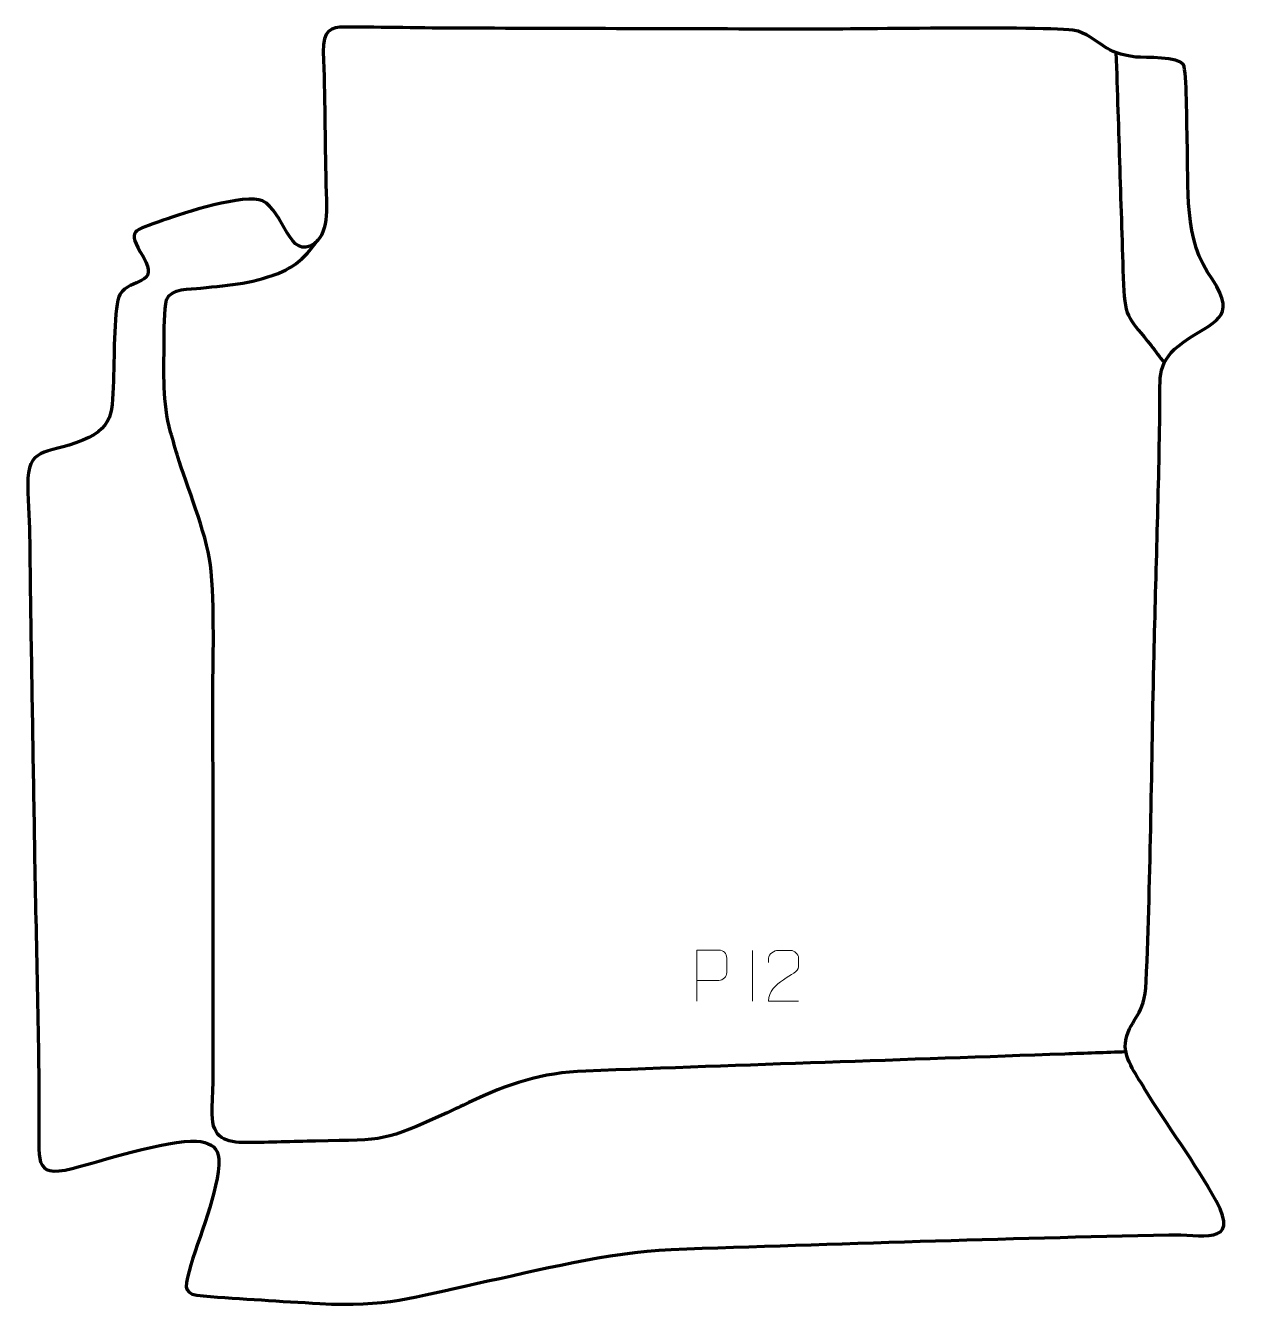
# Model space of a CAD drawing. Header units: millimetres. Extents: x -555 to 41, y -58 to 570.
import ezdxf

# ---------------------------------------------------------------- set-up
doc = ezdxf.new("R2010")
doc.units = ezdxf.units.MM
doc.header["$MEASUREMENT"] = 0
doc.layers.add('layer 2', color=7, linetype='Continuous')
doc.layers.add('layer 3', color=7, linetype='Continuous')

msp = doc.modelspace()

# ---------------------------------------------------------------- linework, layer by layer
at = {"layer": 'layer 2', "color": 140, "lineweight": 158}
for points, knots in [([(-20.7013, 557.0522), (-19.4037, 519.0849), (-18.2726, 481.1264), (-17.0295, 443.1623), (-17.0295, 443.1623), (-16.4706, 426.0902), (-13.4872, 426.1816), (-3.4758, 413.2939), (-3.4758, 413.2939), (-1.3251, 410.5252), (0.8112, 407.7444), (2.955, 404.9702)], [0, 0, 0, 0, 0.25, 0.25, 0.25, 0.25, 0.5, 0.5, 0.5, 0.5, 1, 1, 1, 1]), ([(-15.7999, 66.8935), (-25.7793, 66.539), (-35.7587, 66.1846), (-45.738, 65.83), (-45.738, 65.83), (-124.082, 63.0486), (-202.4325, 60.4602), (-280.7704, 57.5098), (-280.7704, 57.5098), (-302.792, 56.6797), (-318.4833, 51.3069), (-338.1531, 42.0194), (-338.1531, 42.0194), (-341.6809, 40.3537), (-345.1913, 38.679), (-348.7419, 37.0602), (-348.7419, 37.0602), (-380.1594, 22.7092), (-378.4163, 23.8631), (-413.2667, 23.1399), (-413.2667, 23.1399), (-424.4155, 22.9085), (-435.805, 22.4874), (-446.923, 22.3987), (-446.923, 22.3987), (-457.6036, 22.3134), (-463.8552, 24.622), (-463.9574, 36.3528), (-463.9574, 36.3528), (-464.0061, 41.9504), (-463.568, 47.5958), (-463.4801, 53.2053), (-463.4801, 53.2053), (-463.4016, 67.8731), (-463.5801, 82.5443), (-463.561, 97.2136), (-463.561, 97.2136), (-463.4551, 142.3737), (-463.4838, 187.3446), (-463.6794, 232.5049), (-463.6794, 232.5049), (-463.7806, 255.8882), (-462.633, 279.1675), (-464.4582, 302.5268), (-464.4582, 302.5268), (-465.7645, 318.5319), (-475.1212, 340.7798), (-480.1334, 356.6534), (-480.1334, 356.6534), (-481.4618, 360.9233), (-482.7393, 365.1947), (-483.98, 369.4909), (-483.98, 369.4909), (-483.98, 369.4909), (-484.3889, 370.9263), (-484.3889, 370.9263), (-484.3889, 370.9263), (-488.4055, 385.4161), (-487.6325, 399.9116), (-487.5532, 414.8505), (-487.5532, 414.8505), (-487.5283, 419.5518), (-487.5815, 431.5347), (-486.3146, 435.78), (-486.3146, 435.78), (-484.0824, 441.6059), (-475.0362, 440.9872), (-469.4903, 441.5509), (-469.4903, 441.5509), (-454.9875, 443.0252), (-442.7268, 443.9149), (-429.0949, 449.7984), (-429.0949, 449.7984), (-429.0949, 449.7984), (-428.0671, 450.3089), (-428.0671, 450.3089), (-428.0671, 450.3089), (-420.2511, 454.4135), (-417.2154, 458.6537), (-411.945, 465.1927)], [0, 0, 0, 0, 0.04761905, 0.04761905, 0.04761905, 0.04761905, 0.0952381, 0.0952381, 0.0952381, 0.0952381, 0.14285714, 0.14285714, 0.14285714, 0.14285714, 0.19047619, 0.19047619, 0.19047619, 0.19047619, 0.23809524, 0.23809524, 0.23809524, 0.23809524, 0.28571429, 0.28571429, 0.28571429, 0.28571429, 0.33333333, 0.33333333, 0.33333333, 0.33333333, 0.38095238, 0.38095238, 0.38095238, 0.38095238, 0.42857143, 0.42857143, 0.42857143, 0.42857143, 0.47619048, 0.47619048, 0.47619048, 0.47619048, 0.52380952, 0.52380952, 0.52380952, 0.52380952, 0.57142857, 0.57142857, 0.57142857, 0.57142857, 0.61904762, 0.61904762, 0.61904762, 0.61904762, 0.66666667, 0.66666667, 0.66666667, 0.66666667, 0.71428571, 0.71428571, 0.71428571, 0.71428571, 0.76190476, 0.76190476, 0.76190476, 0.76190476, 0.80952381, 0.80952381, 0.80952381, 0.80952381, 0.85714286, 0.85714286, 0.85714286, 0.85714286, 0.9047619, 0.9047619, 0.9047619, 0.9047619, 1, 1, 1, 1])]:
    msp.add_open_spline(points, degree=3, knots=knots, dxfattribs=at)
at = {"layer": 'layer 2', "color": 250, "lineweight": 9}
for points, knots in [([(-226.2595, 91.855), (-226.2595, 91.855), (-226.2595, 116.8086), (-226.2595, 116.8086), (-226.2595, 116.8086), (-222.6645, 116.8086), (-219.0692, 116.8086), (-215.4738, 116.8086), (-215.4738, 116.8086), (-213.1486, 116.7707), (-211.5912, 115.2806), (-211.5954, 112.9145), (-211.5954, 112.9145), (-211.5958, 110.8788), (-211.5958, 107.8195), (-211.5954, 105.7835), (-211.5954, 105.7835), (-211.6019, 103.9081), (-213.4141, 101.9662), (-215.4237, 101.9471), (-215.4237, 101.9471), (-215.4237, 101.9471), (-226.2595, 101.9471), (-226.2595, 101.9471)], [0, 0, 0, 0, 0.14285714, 0.14285714, 0.14285714, 0.14285714, 0.28571429, 0.28571429, 0.28571429, 0.28571429, 0.42857143, 0.42857143, 0.42857143, 0.42857143, 0.57142857, 0.57142857, 0.57142857, 0.57142857, 0.71428571, 0.71428571, 0.71428571, 0.71428571, 1, 1, 1, 1]), ([(-176.3868, 91.7155), (-181.3012, 91.7158), (-186.2156, 91.7158), (-191.1297, 91.7155), (-191.1297, 91.7155), (-191.1297, 101.6478), (-176.4787, 104.289), (-176.3868, 108.5993), (-176.3868, 108.5993), (-176.3871, 110.0234), (-176.3871, 111.4471), (-176.3868, 112.8704), (-176.3868, 112.8704), (-176.4037, 114.9475), (-178.5265, 116.6723), (-180.1975, 116.6896), (-180.1975, 116.6896), (-182.2707, 116.6892), (-184.3436, 116.6892), (-186.416, 116.6896), (-186.416, 116.6896), (-188.2381, 116.7061), (-191.0628, 114.914), (-191.1297, 112.8204), (-191.1297, 112.8204), (-191.1297, 112.8204), (-191.1297, 110.7656), (-191.1297, 110.7656)], [0, 0, 0, 0, 0.125, 0.125, 0.125, 0.125, 0.25, 0.25, 0.25, 0.25, 0.375, 0.375, 0.375, 0.375, 0.5, 0.5, 0.5, 0.5, 0.625, 0.625, 0.625, 0.625, 0.75, 0.75, 0.75, 0.75, 1, 1, 1, 1])]:
    msp.add_open_spline(points, degree=3, knots=knots, dxfattribs=at)
msp.add_open_spline([(-198.8955, 116.6896), (-198.8955, 116.6896), (-198.8955, 91.7155), (-198.8955, 91.7155)], degree=3, dxfattribs=at)
at = {"layer": 'layer 3', "color": 242, "lineweight": 158}
msp.add_open_spline([(-409.4901, 557.4404), (-409.8579, 567.8631), (-405.6805, 569.5398), (-399.0048, 569.5387), (-399.0048, 569.5387), (-380.0523, 569.5359), (-360.8889, 569.0504), (-341.8491, 568.9953), (-341.8491, 568.9953), (-283.7727, 568.827), (-225.6962, 568.6587), (-167.6198, 568.4906), (-167.6198, 568.4906), (-152.5624, 568.447), (-47.1187, 570.2657), (-39.233, 567.5009), (-39.233, 567.5009), (-27.2672, 562.8104), (-26.6919, 556.5906), (-10.9585, 554.8799), (-10.9585, 554.8799), (-6.4315, 554.5715), (10.3291, 555.0661), (12.4329, 551.0463), (12.4329, 551.0463), (14.1113, 547.8394), (13.9863, 520.8942), (14.2262, 514.4509), (14.2262, 514.4509), (15.0999, 490.9614), (12.0273, 464.968), (26.7159, 445.7296), (26.7159, 445.7296), (39.0934, 426.2432), (27.3203, 425.619), (12.4166, 415.042), (12.4166, 415.042), (-0.9541, 405.553), (1.003, 398.3334), (0.8885, 383.2997), (0.8885, 383.2997), (0.328, 342.8649), (-1.0523, 302.0374), (-2.03, 261.5697), (-2.03, 261.5697), (-3.2793, 208.1849), (-3.5635, 154.7404), (-5.8786, 101.3891), (-5.8786, 101.3891), (-6.639, 83.8657), (-13.1434, 84.5401), (-15.8438, 72.5947), (-15.8438, 72.5947), (-17.6107, 64.7787), (-10.7365, 55.8018), (-6.8414, 49.0833), (-6.8414, 49.0833), (4.2805, 30.8741), (18.3951, 12.1163), (28.4177, -6.2217), (28.4177, -6.2217), (40.8053, -28.8868), (20.2693, -22.4241), (5.2916, -22.7632), (5.2916, -22.7632), (-76.1081, -24.6503), (-157.4859, -27.1192), (-238.8567, -29.9845), (-238.8567, -29.9845), (-270.2007, -31.3468), (-303.6987, -40.227), (-334.5598, -46.714), (-334.5598, -46.714), (-365.0218, -53.3273), (-378.9766, -58.4128), (-411.2603, -56.5242), (-411.2603, -56.5242), (-430.2919, -55.4108), (-449.4441, -54.2297), (-468.4568, -52.8133), (-468.4568, -52.8133), (-477.656, -52.1099), (-477.8421, -49.6277), (-475.3555, -40.6736), (-475.3555, -40.6736), (-470.8586, -24.4803), (-460.5674, -1.5676), (-460.7103, 14.4333), (-460.7103, 14.4333), (-461.3156, 19.8781), (-464.2148, 21.8045), (-469.502, 22.8924), (-469.502, 22.8924), (-479.8943, 25.0307), (-516.7602, 14.2622), (-528.5985, 10.7634), (-528.5985, 10.7634), (-551.7172, 3.9308), (-548.9401, 12.0922), (-548.943, 31.7559), (-548.943, 31.7559), (-548.9492, 76.1051), (-550.3959, 120.8348), (-551.1324, 165.2334), (-551.1324, 165.2334), (-551.7959, 205.217), (-552.4594, 245.2007), (-553.1228, 285.1842), (-553.1228, 285.1842), (-553.4043, 304.1049), (-553.2726, 322.2484), (-554.3699, 341.2114), (-554.3699, 341.2114), (-555.4857, 362.827), (-548.5495, 359.7145), (-530.8964, 365.5651), (-530.8964, 365.5651), (-511.2512, 372.4117), (-513.195, 380.3436), (-512.3191, 399.4691), (-512.3191, 399.4691), (-512.0313, 406.6383), (-512.1748, 433.7475), (-509.2567, 438.404), (-509.2567, 438.404), (-504.0726, 446.6766), (-489.4742, 442.5433), (-497.9123, 456.9521), (-497.9123, 456.9521), (-505.869, 470.605), (-503.2716, 469.1969), (-487.9503, 474.8713), (-487.9503, 474.8713), (-478.6778, 478.1698), (-447.5593, 488.2208), (-439.2633, 484.3167), (-439.2633, 484.3167), (-428.7076, 479.349), (-426.1109, 454.4762), (-413.8561, 463.4054), (-413.8561, 463.4054), (-405.9868, 469.1393), (-408.1345, 484.16), (-408.2641, 492.8774), (-408.2641, 492.8774), (-408.5846, 514.4169), (-408.7734, 535.9044), (-409.4901, 557.4404)], degree=3, knots=[0, 0, 0, 0, 0.02631579, 0.02631579, 0.02631579, 0.02631579, 0.05263158, 0.05263158, 0.05263158, 0.05263158, 0.07894737, 0.07894737, 0.07894737, 0.07894737, 0.10526316, 0.10526316, 0.10526316, 0.10526316, 0.13157895, 0.13157895, 0.13157895, 0.13157895, 0.15789474, 0.15789474, 0.15789474, 0.15789474, 0.18421053, 0.18421053, 0.18421053, 0.18421053, 0.21052632, 0.21052632, 0.21052632, 0.21052632, 0.23684211, 0.23684211, 0.23684211, 0.23684211, 0.26315789, 0.26315789, 0.26315789, 0.26315789, 0.28947368, 0.28947368, 0.28947368, 0.28947368, 0.31578947, 0.31578947, 0.31578947, 0.31578947, 0.34210526, 0.34210526, 0.34210526, 0.34210526, 0.36842105, 0.36842105, 0.36842105, 0.36842105, 0.39473684, 0.39473684, 0.39473684, 0.39473684, 0.42105263, 0.42105263, 0.42105263, 0.42105263, 0.44736842, 0.44736842, 0.44736842, 0.44736842, 0.47368421, 0.47368421, 0.47368421, 0.47368421, 0.5, 0.5, 0.5, 0.5, 0.52631579, 0.52631579, 0.52631579, 0.52631579, 0.55263158, 0.55263158, 0.55263158, 0.55263158, 0.57894737, 0.57894737, 0.57894737, 0.57894737, 0.60526316, 0.60526316, 0.60526316, 0.60526316, 0.63157895, 0.63157895, 0.63157895, 0.63157895, 0.65789474, 0.65789474, 0.65789474, 0.65789474, 0.68421053, 0.68421053, 0.68421053, 0.68421053, 0.71052632, 0.71052632, 0.71052632, 0.71052632, 0.73684211, 0.73684211, 0.73684211, 0.73684211, 0.76315789, 0.76315789, 0.76315789, 0.76315789, 0.78947368, 0.78947368, 0.78947368, 0.78947368, 0.81578947, 0.81578947, 0.81578947, 0.81578947, 0.84210526, 0.84210526, 0.84210526, 0.84210526, 0.86842105, 0.86842105, 0.86842105, 0.86842105, 0.89473684, 0.89473684, 0.89473684, 0.89473684, 0.92105263, 0.92105263, 0.92105263, 0.92105263, 0.94736842, 0.94736842, 0.94736842, 0.94736842, 1, 1, 1, 1], dxfattribs=at)

doc.saveas('drawing.dxf')
